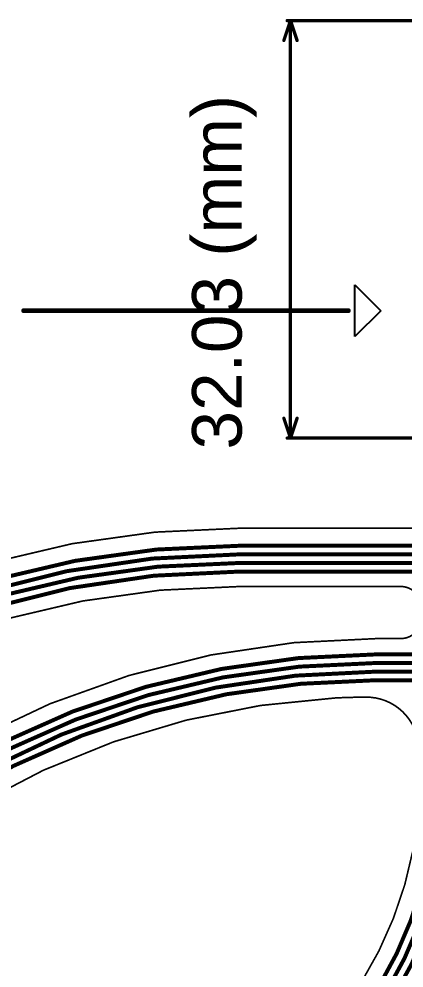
# Model space of a CAD drawing. Header units: inches. Extents: x -17 to 349, y -40 to 215.
# Drawn here: x 55.1 to 84.7, y 96.2 to 169 of the extents above; entities that cross this region are included whole.
import ezdxf

# ---------------------------------------------------------------- set-up
doc = ezdxf.new("R2010")
doc.units = ezdxf.units.IN
for name, color, linetype in [('Board Outline', 216, 'Continuous'), ('Bottom Layer', 5, 'Continuous'), ('Dimension', 6, 'Continuous'), ('Fabrication', 76, 'Continuous')]:
    doc.layers.add(name, color=color, linetype=linetype)
doc.styles.add('Arial', font='', dxfattribs={"height": 0.2})
doc.styles.get('Arial').set_extended_font_data('Arial')

msp = doc.modelspace()

# ---------------------------------------------------------------- linework, layer by layer
at = {"layer": 'Board Outline'}
for points in [[(2.47029732, 60.4223455, 0.127, 0.127, -0.4142195751567328), (71.99095584, 129.94157654, 0.127, 0.127, 0)], [(71.99096854, 129.94159178, 0.127, 0.127, 0), (89.21148274, 129.94159178, 0.127, 0.127, 0)], [(6.940295999999999, 60.4223455, 0.127, 0.127, -0.4142199883427267), (71.99095584, 125.47157786, 0.127, 0.127, 0)], [(71.99095584, 125.47157786, 0.127, 0.127, 0), (84.46026287999999, 125.47157786, 0.127, 0.127, 0)], [(84.46026287999999, 125.47157786, 0.127, 0.127, -0.4142135623730951), (85.96026241999999, 123.97157832, 0.127, 0.127, 0)], [(85.96026241999999, 122.9849585, 0.127, 0.127, -0.4142135623730951), (84.46026287999999, 121.48495896, 0.127, 0.127, 0)], [(16.92229788, 55.71695232, 0.127, 0.127, -0.4142090794588383), (82.68929614, 121.48495642, 0.127, 0.127, 0)], [(82.68929614, 121.48495642, 0.127, 0.127, 0), (84.46026287999999, 121.48495642, 0.127, 0.127, 0)], [(21.39229656, 55.71695232, 0.127, 0.127, -0.3988783474049679), (79.46506078, 116.93005062, 0.127, 0.127, 0)], [(79.46505823999999, 116.93004808, 0.127, 0.127, -0.009429848299300254), (81.77511458, 116.98822678, 0.127, 0.127, 0)], [(81.77511711999999, 116.98822932, 0.127, 0.127, -0.4041484180288247), (85.79706741999999, 113.15149074, 0.127, 0.127, 0)], [(85.89669384, 110.71153118, 0.127, 0.127, -0.3099204459937392), (66.8763839, 83.13472578, 0.127, 0.127, 0)], [(90.36678142, 110.75502614, 0.127, 0.127, -0.3103681396936255), (68.47585491999999, 78.96069044, 0.127, 0.127, 0)]]:
    msp.add_lwpolyline(points, format="xyseb", dxfattribs=at)
for points in [[(71.95920584, 129.94157654, 0.0635, 0.0635, 1), (72.02270584, 129.94157654, 0.0635, 0.0635, 1)], [(71.95921854, 129.94159178, 0.0635, 0.0635, 1), (72.02271853999999, 129.94159178, 0.0635, 0.0635, 1)], [(71.95920584, 125.47157786, 0.0635, 0.0635, 1), (72.02270584, 125.47157786, 0.0635, 0.0635, 1)], [(71.95920584, 125.47157786, 0.0635, 0.0635, 1), (72.02270584, 125.47157786, 0.0635, 0.0635, 1)], [(84.42851288, 125.47157786, 0.0635, 0.0635, 1), (84.49201288, 125.47157786, 0.0635, 0.0635, 1)], [(84.42851288, 125.47157786, 0.0635, 0.0635, 1), (84.49201288, 125.47157786, 0.0635, 0.0635, 1)], [(82.65754614, 121.48495642, 0.0635, 0.0635, 1), (82.72104614, 121.48495642, 0.0635, 0.0635, 1)], [(82.65754614, 121.48495642, 0.0635, 0.0635, 1), (82.72104614, 121.48495642, 0.0635, 0.0635, 1)], [(84.42851288, 121.48495896, 0.0635, 0.0635, 1), (84.49201288, 121.48495896, 0.0635, 0.0635, 1)], [(84.42851288, 121.48495642, 0.0635, 0.0635, 1), (84.49201288, 121.48495642, 0.0635, 0.0635, 1)], [(79.43330824, 116.93004808, 0.0635, 0.0635, 1), (79.49680824, 116.93004808, 0.0635, 0.0635, 1)], [(79.43331078, 116.93005062, 0.0635, 0.0635, 1), (79.49681077999999, 116.93005062, 0.0635, 0.0635, 1)], [(81.74336457999999, 116.98822678, 0.0635, 0.0635, 1), (81.80686458, 116.98822678, 0.0635, 0.0635, 1)], [(81.74336712, 116.98822932, 0.0635, 0.0635, 1), (81.80686711999999, 116.98822932, 0.0635, 0.0635, 1)]]:
    msp.add_lwpolyline(points, format="xyseb", close=True, dxfattribs=at)
at = {"layer": 'Bottom Layer'}
for points in [[(3.73421656, 60.4223455, 0.3048, 0.3048, -0.4142135623730951), (71.98706963999999, 128.59859218, 0.3048, 0.3048, 0)], [(71.98706963999999, 128.59859218, 0.3048, 0.3048, 0), (86.6495981, 128.59859218, 0.3048, 0.3048, 0)], [(4.37747156, 60.42499218, 0.3048, 0.3048, -0.4142135513537978), (71.98706963999999, 127.93818964, 0.3048, 0.3048, 0)], [(5.027470259999999, 60.42499218, 0.3048, 0.3048, -0.4142135734834939), (71.98706963999999, 127.27779218, 0.3048, 0.3048, 0)], [(71.98706963999999, 127.93818964, 0.3048, 0.3048, 0), (86.96974732, 127.93818964, 0.3048, 0.3048, 0)], [(71.98706963999999, 127.27779218, 0.3048, 0.3048, 0), (96.98401989999999, 127.27779218, 0.3048, 0.3048, 0)], [(5.697435899999999, 60.44492356, 0.3048, 0.3048, -0.4142135286851717), (71.98706456, 126.61738964, 0.3048, 0.3048, 0)], [(71.98706963999999, 126.61739218, 0.3048, 0.3048, 0), (97.7460199, 126.61739218, 0.3048, 0.3048, 0)], [(18.17946834, 55.72599218, 0.3048, 0.3048, -0.4142135739342706), (82.52806964, 120.26739218, 0.3048, 0.3048, 0)], [(82.52806964, 120.26739218, 0.3048, 0.3048, 0), (86.48676123999999, 120.26739218, 0.3048, 0.3048, 0)], [(18.82946958, 55.72599218, 0.3048, 0.3048, -0.4142135623897687), (82.52806964, 119.60698964, 0.3048, 0.3048, 0)], [(82.52806964, 119.60698964, 0.3048, 0.3048, 0), (86.96974732, 119.60698964, 0.3048, 0.3048, 0)], [(19.47947082, 55.73657382, 0.3048, 0.3048, -0.4142135505909564), (82.55346963999999, 118.94659218, 0.3048, 0.3048, 0)], [(82.55346963999999, 118.94659218, 0.3048, 0.3048, 0), (86.83160434, 118.94659218, 0.3048, 0.3048, 0)], [(20.16536988, 55.76198398, 0.3048, 0.3048, -0.4142135742870353), (82.52806964, 118.28618964, 0.3048, 0.3048, 0)], [(82.52806964, 118.28619218, 0.3048, 0.3048, 0), (86.6883204, 118.28619218, 0.3048, 0.3048, 0)], [(87.7917853, 110.78283406, 0.3048, 0.3048, -0.3121810015699344), (68.28906586, 81.73617383999999, 0.3048, 0.3048, 0)], [(87.11448922, 110.74622504, 0.3048, 0.3048, -0.307789068152753), (68.2948342, 82.45417596, 0.3048, 0.3048, 0)], [(89.1104136, 110.61591796, 0.3048, 0.3048, -0.3143251668603632), (68.71957808, 80.52084988, 0.3048, 0.3048, 0)], [(88.45364579999999, 110.45506738, 0.3048, 0.3048, -0.3104125289906787), (68.58167893999999, 81.15851941999999, 0.3048, 0.3048, 0)]]:
    msp.add_lwpolyline(points, format="xyseb", dxfattribs=at)
for points in [[(71.91086963999999, 128.59859218, 0.1524, 0.1524, 1), (72.06326964, 128.59859218, 0.1524, 0.1524, 1)], [(71.91086963999999, 128.59859218, 0.1524, 0.1524, 1), (72.06326964, 128.59859218, 0.1524, 0.1524, 1)], [(71.91086963999999, 127.93818964, 0.1524, 0.1524, 1), (72.06326964, 127.93818964, 0.1524, 0.1524, 1)], [(71.91086963999999, 127.93818964, 0.1524, 0.1524, 1), (72.06326964, 127.93818964, 0.1524, 0.1524, 1)], [(71.91086963999999, 127.27779218, 0.1524, 0.1524, 1), (72.06326964, 127.27779218, 0.1524, 0.1524, 1)], [(71.91086963999999, 127.27779218, 0.1524, 0.1524, 1), (72.06326964, 127.27779218, 0.1524, 0.1524, 1)], [(71.91086456, 126.61738964, 0.1524, 0.1524, 1), (72.06326456, 126.61738964, 0.1524, 0.1524, 1)], [(71.91086963999999, 126.61739218, 0.1524, 0.1524, 1), (72.06326964, 126.61739218, 0.1524, 0.1524, 1)], [(82.45186963999998, 120.26739218, 0.1524, 0.1524, 1), (82.60426964, 120.26739218, 0.1524, 0.1524, 1)], [(82.45186963999998, 120.26739218, 0.1524, 0.1524, 1), (82.60426964, 120.26739218, 0.1524, 0.1524, 1)], [(82.45186963999998, 119.60698964, 0.1524, 0.1524, 1), (82.60426964, 119.60698964, 0.1524, 0.1524, 1)], [(82.45186963999998, 119.60698964, 0.1524, 0.1524, 1), (82.60426964, 119.60698964, 0.1524, 0.1524, 1)], [(82.47726964, 118.94659218, 0.1524, 0.1524, 1), (82.62966963999999, 118.94659218, 0.1524, 0.1524, 1)], [(82.47726964, 118.94659218, 0.1524, 0.1524, 1), (82.62966963999999, 118.94659218, 0.1524, 0.1524, 1)], [(82.45186963999998, 118.28619218, 0.1524, 0.1524, 1), (82.60426964, 118.28619218, 0.1524, 0.1524, 1)], [(82.45186963999998, 118.28618964, 0.1524, 0.1524, 1), (82.60426964, 118.28618964, 0.1524, 0.1524, 1)]]:
    msp.add_lwpolyline(points, format="xyseb", close=True, dxfattribs=at)
at = {"layer": 'Dimension'}
for points in [[(75.4634, 167.36187, 0.254, 0.254, 0), (75.9714, 168.88587, 0.254, 0.254, 0)], [(75.7174, 168.88587, 0.254, 0.254, 0), (93.58388699999999, 168.88587, 0.254, 0.254, 0)], [(75.9714, 168.88587, 0.254, 0.254, 0), (76.4794, 167.36187, 0.254, 0.254, 0)], [(75.9714, 152.87117, 0.254, 0.254, 0), (75.9714, 168.88587, 0.254, 0.254, 0)], [(75.9714, 136.85647, 0.254, 0.254, 0), (75.9714, 152.87117, 0.254, 0.254, 0)], [(75.4634, 138.38047, 0.254, 0.254, 0), (75.9714, 136.85647, 0.254, 0.254, 0)], [(75.9714, 136.85647, 0.254, 0.254, 0), (76.4794, 138.38047, 0.254, 0.254, 0)], [(75.7174, 136.85647, 0.254, 0.254, 0), (87.87798274, 136.85647, 0.254, 0.254, 0)]]:
    msp.add_lwpolyline(points, format="xyseb", dxfattribs=at)
for points in [[(75.6539, 168.88587, 0.127, 0.127, 1), (75.78089999999999, 168.88587, 0.127, 0.127, 1)], [(75.9079, 168.88587, 0.127, 0.127, 1), (76.0349, 168.88587, 0.127, 0.127, 1)], [(75.9079, 168.88587, 0.127, 0.127, 1), (76.0349, 168.88587, 0.127, 0.127, 1)], [(75.9079, 168.88587, 0.127, 0.127, 1), (76.0349, 168.88587, 0.127, 0.127, 1)], [(75.3999, 167.36187, 0.127, 0.127, 1), (75.5269, 167.36187, 0.127, 0.127, 1)], [(76.4159, 167.36187, 0.127, 0.127, 1), (76.5429, 167.36187, 0.127, 0.127, 1)], [(75.9079, 152.87117, 0.127, 0.127, 1), (76.0349, 152.87117, 0.127, 0.127, 1)], [(75.9079, 152.87117, 0.127, 0.127, 1), (76.0349, 152.87117, 0.127, 0.127, 1)], [(75.3999, 138.38047, 0.127, 0.127, 1), (75.5269, 138.38047, 0.127, 0.127, 1)], [(76.4159, 138.38047, 0.127, 0.127, 1), (76.5429, 138.38047, 0.127, 0.127, 1)], [(75.6539, 136.85647, 0.127, 0.127, 1), (75.78089999999999, 136.85647, 0.127, 0.127, 1)], [(75.9079, 136.85647, 0.127, 0.127, 1), (76.0349, 136.85647, 0.127, 0.127, 1)], [(75.9079, 136.85647, 0.127, 0.127, 1), (76.0349, 136.85647, 0.127, 0.127, 1)], [(75.9079, 136.85647, 0.127, 0.127, 1), (76.0349, 136.85647, 0.127, 0.127, 1)]]:
    msp.add_lwpolyline(points, format="xyseb", close=True, dxfattribs=at)
at = {"layer": 'Fabrication'}
for p, q in [((80.90869771999999, 148.62197098), (82.89519616, 146.63547254)), ((80.90869771999999, 144.64897156), (80.90869771999999, 148.62197098)), ((82.89519616, 146.63547254), (80.90869771999999, 144.64897156))]:
    msp.add_line(p, q, dxfattribs=at)
msp.add_lwpolyline([(55.50869772, 146.63547, 0.3809999999999999, 0.3809999999999999, 0), (80.40069772, 146.63547, 0.3809999999999999, 0.3809999999999999, 0)], format="xyseb", dxfattribs=at)
for points in [[(55.41344771999999, 146.63547, 0.1905, 0.1905, 1), (55.60394772, 146.63547, 0.1905, 0.1905, 1)], [(80.30544771999999, 146.63547, 0.1905, 0.1905, 1), (80.49594772, 146.63547, 0.1905, 0.1905, 1)]]:
    msp.add_lwpolyline(points, format="xyseb", close=True, dxfattribs=at)

# ---------------------------------------------------------------- texts
at = {"layer": 'Dimension', "style": 'Arial'}
msp.add_text('32.03 (mm)', height=3.81, rotation=90, dxfattribs=at).set_placement((72.23146844, 135.98101328))

doc.saveas('drawing.dxf')
